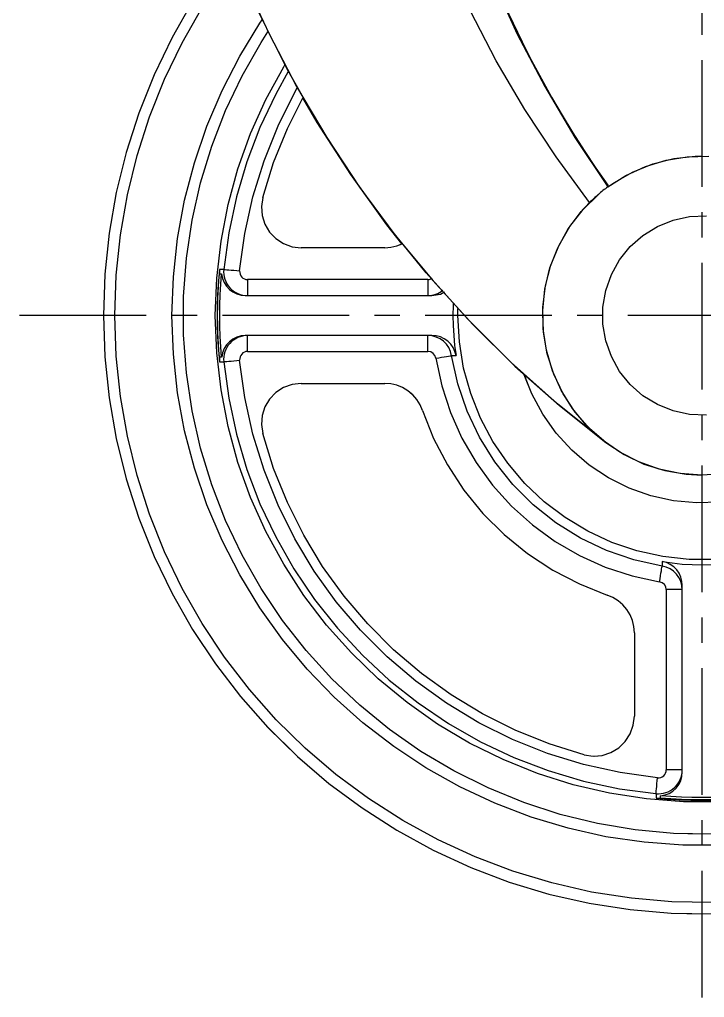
# Model space of a CAD drawing. Extents: x -11 to 576, y -8 to 586.
# Drawn here: x 14.5 to 100.3, y 199.7 to 322.3 of the extents above; entities that cross this region are included whole.
import ezdxf

# ---------------------------------------------------------------- set-up
doc = ezdxf.new("R2010")
doc.units = 0
doc.header["$LTSCALE"] = 0.5
doc.linetypes.add('CENTER', pattern=[50.8, 31.75, -6.35, 6.35, -6.35])
doc.layers.add('MSM_CENTER', color=1, linetype='CENTER')
doc.layers.add('MSM_CONTINUOUS', color=7, linetype='CONTINUOUS')

msp = doc.modelspace()

# ---------------------------------------------------------------- linework, layer by layer
at = {"layer": 'MSM_CENTER'}
for p, q in [((100.01, 199.7), (100.01, 370.63)), ((14.5, 285.22), (185.46, 285.22))]:
    msp.add_line(p, q, dxfattribs=at)
at = {"layer": 'MSM_CONTINUOUS'}
for p, q in [((42.63, 327.22), (45.74, 320.46)), ((73.77, 327.2), (76.84, 320.44)), ((36.16, 324.52), (33.59, 320.02)), ((36.15, 324.52), (33.59, 320.02)), ((34.86, 319.35), (37.37, 323.77)), ((47.97, 316.11), (44.5, 323.05)), ((74.2, 317.1), (70.93, 323.4)), ((42.08, 317.67), (44.61, 321.81)), ((44.61, 321.81), (44.88, 322.23)), ((33.59, 320.02), (31.34, 315.35)), ((33.59, 320.02), (31.35, 315.35)), ((44.74, 319.38), (45.6, 320.73)), ((44.74, 319.38), (45.59, 320.72)), ((45.74, 320.46), (49.19, 313.87)), ((76.84, 320.44), (80.27, 313.85)), ((32.65, 314.78), (34.86, 319.35)), ((42.37, 315.21), (44.74, 319.38)), ((42.37, 315.21), (44.74, 319.38)), ((39.86, 313.36), (42.08, 317.67)), ((45.34, 312.23), (47.58, 316.33)), ((47.58, 316.33), (47.72, 316.57)), ((77.79, 310.98), (74.2, 317.1)), ((31.34, 315.35), (29.42, 310.54)), ((31.35, 315.35), (29.43, 310.54)), ((40.3, 310.87), (42.37, 315.21)), ((40.3, 310.87), (42.37, 315.21)), ((48.15, 315.76), (46.58, 312.92)), ((51.8, 309.37), (47.97, 316.11)), ((30.77, 310.06), (32.65, 314.78)), ((49.19, 313.87), (52.97, 307.47)), ((80.27, 313.85), (84.05, 307.46)), ((37.96, 308.89), (39.86, 313.36)), ((46.58, 312.92), (44.61, 308.75)), ((46.87, 308.93), (48.97, 313.15)), ((48.97, 313.15), (49.28, 313.71)), ((43.43, 307.96), (45.34, 312.23)), ((48.04, 308.59), (49.96, 312.46)), ((51.78, 309.37), (49.96, 312.46)), ((49.96, 312.46), (52.95, 307.47)), ((29.42, 310.54), (27.84, 305.61)), ((29.43, 310.54), (27.85, 305.61)), ((38.57, 306.39), (40.3, 310.87)), ((38.57, 306.39), (40.3, 310.87)), ((81.69, 305.05), (77.79, 310.98)), ((29.22, 305.23), (30.77, 310.06)), ((36.4, 304.3), (37.96, 308.89)), ((45.12, 304.55), (46.87, 308.93)), ((55.98, 302.84), (51.78, 309.37)), ((56, 302.84), (51.8, 309.37)), ((41.85, 303.57), (43.43, 307.96)), ((44.61, 308.75), (42.97, 304.44)), ((46.32, 304.34), (48.04, 308.59)), ((52.95, 307.47), (57.06, 301.27)), ((52.97, 307.47), (57.08, 301.27)), ((84.05, 307.46), (88.17, 301.28)), ((27.84, 305.61), (26.6, 300.59)), ((27.85, 305.61), (26.61, 300.59)), ((28, 300.29), (29.22, 305.23)), ((37.17, 301.79), (38.57, 306.39)), ((37.17, 301.79), (38.57, 306.39)), ((35.17, 299.61), (36.4, 304.3)), ((42.97, 304.44), (41.66, 300.02)), ((43.73, 300.04), (45.12, 304.55)), ((44.96, 299.96), (46.32, 304.34)), ((85.89, 299.33), (81.69, 305.05)), ((91.28, 303.15), (93.8, 304.17)), ((92.89, 303.85), (95.47, 304.64)), ((93.8, 304.17), (96.43, 304.84)), ((95.47, 304.64), (98.13, 305.07)), ((96.43, 304.84), (99.13, 305.14)), ((98.13, 305.07), (100.83, 305.15)), ((99.13, 305.14), (100.01, 305.16)), ((40.61, 299.06), (41.85, 303.57)), ((60.51, 296.55), (55.98, 302.84)), ((60.54, 296.55), (56, 302.84)), ((88.92, 301.8), (91.28, 303.15)), ((90.44, 302.72), (92.89, 303.85)), ((36.11, 297.11), (37.17, 301.79)), ((36.11, 297.11), (37.17, 301.79)), ((88.17, 301.28), (90.44, 302.72)), ((88.17, 301.28), (88.92, 301.8)), ((26.6, 300.59), (25.71, 295.49)), ((26.61, 300.59), (25.72, 295.49)), ((27.13, 295.29), (28, 300.29)), ((57.06, 301.27), (61.49, 295.29)), ((57.08, 301.27), (61.51, 295.29)), ((85.07, 298.45), (86.99, 300.34)), ((86.98, 300.33), (86.84, 300.21)), ((86.99, 300.34), (86.98, 300.34)), ((86.98, 300.34), (86.98, 300.34)), ((86.98, 300.34), (86.98, 300.33)), ((87.14, 300.47), (86.99, 300.34)), ((86.99, 300.34), (86.99, 300.34)), ((86.99, 300.34), (86.99, 300.34)), ((86.99, 300.34), (86.99, 300.34)), ((86.99, 300.34), (86.99, 300.34)), ((86.99, 300.34), (86.99, 300.34)), ((87.28, 300.59), (87.14, 300.47)), ((87.43, 300.7), (87.28, 300.59)), ((87.57, 300.82), (87.43, 300.7)), ((87.72, 300.94), (87.57, 300.82)), ((87.87, 301.05), (87.72, 300.94)), ((88.02, 301.16), (87.87, 301.05)), ((88.17, 301.28), (88.02, 301.16)), ((88.17, 301.49), (88.17, 301.28)), ((88.17, 301.28), (88.17, 301.28)), ((34.29, 294.83), (35.17, 299.61)), ((39.73, 294.47), (40.61, 299.06)), ((41.66, 300.02), (40.69, 295.52)), ((42.71, 295.43), (43.73, 300.04)), ((44.96, 299.96), (44.79, 298.83)), ((84.85, 298.21), (85.89, 299.33)), ((86.02, 299.46), (85.89, 299.33)), ((86.16, 299.59), (86.02, 299.46)), ((86.29, 299.71), (86.16, 299.59)), ((86.43, 299.84), (86.29, 299.71)), ((86.56, 299.97), (86.43, 299.84)), ((86.7, 300.09), (86.56, 299.97)), ((86.84, 300.21), (86.7, 300.09)), ((44.79, 298.83), (44.88, 297.69)), ((83.22, 296.04), (84.85, 298.21)), ((83.42, 296.32), (85.07, 298.45)), ((35.41, 292.35), (36.11, 297.11)), ((35.41, 292.35), (36.11, 297.11)), ((44.88, 297.69), (45.23, 296.6)), ((94.39, 296.32), (96.35, 297.11)), ((96.35, 297.11), (98.42, 297.56)), ((98.42, 297.56), (100.54, 297.65)), ((100.01, 297.66), (100.01, 297.66)), ((25.71, 295.49), (25.17, 290.34)), ((25.72, 295.49), (25.18, 290.34)), ((40.69, 295.52), (40.08, 290.95)), ((42.06, 290.76), (42.71, 295.43)), ((45.23, 296.6), (45.82, 295.62)), ((45.82, 295.62), (46.61, 294.8)), ((62.38, 294.15), (60.51, 296.55)), ((65.41, 290.51), (60.54, 296.55)), ((81.91, 293.66), (83.22, 296.04)), ((82.07, 293.99), (83.42, 296.32)), ((92.58, 295.21), (94.39, 296.32)), ((26.61, 290.24), (27.13, 295.29)), ((33.76, 290.01), (34.29, 294.83)), ((39.19, 289.83), (39.73, 294.47)), ((46.61, 294.8), (47.57, 294.18)), ((47.57, 294.18), (48.65, 293.79)), ((61.49, 295.29), (62.39, 294.15)), ((61.51, 295.29), (66.24, 289.55)), ((61.76, 293.9), (62.4, 294.16)), ((90.99, 293.81), (92.58, 295.21)), ((48.65, 293.79), (49.78, 293.66)), ((60.23, 293.66), (49.78, 293.66)), ((60.23, 293.66), (61, 293.72)), ((60.23, 293.66), (61, 293.72)), ((61, 293.72), (61.76, 293.9)), ((61, 293.72), (61.76, 293.9)), ((61.76, 293.9), (62.38, 294.15)), ((80.92, 291.13), (81.91, 293.66)), ((81.04, 291.49), (82.07, 293.99)), ((89.66, 292.16), (90.99, 293.81)), ((35.05, 287.56), (35.41, 292.35)), ((35.05, 287.56), (35.41, 292.35)), ((88.62, 290.31), (89.66, 292.16)), ((39.52, 290.95), (39.4, 289.5)), ((39.85, 290.95), (39.52, 290.95)), ((39.52, 290.95), (39.52, 290.38)), ((39.86, 290.95), (39.85, 290.95)), ((40.08, 290.95), (39.86, 290.95)), ((40.08, 290.95), (40.13, 290.95)), ((40.13, 290.95), (40.26, 290.93)), ((40.26, 290.93), (40.45, 290.91)), ((40.45, 290.91), (40.69, 290.89)), ((40.69, 290.89), (40.99, 290.86)), ((40.99, 290.86), (41.33, 290.83)), ((41.33, 290.83), (41.69, 290.79)), ((41.69, 290.79), (42.06, 290.76)), ((70.59, 284.74), (65.41, 290.51)), ((80.29, 288.48), (80.92, 291.13)), ((80.36, 288.88), (81.04, 291.49)), ((25.18, 290.34), (25, 285.16)), ((25.17, 290.34), (25, 285.16)), ((26.43, 285.16), (26.61, 290.24)), ((33.58, 285.16), (33.76, 290.01)), ((39.01, 285.16), (39.19, 289.83)), ((39.4, 289.5), (39.31, 288.06)), ((39.42, 289.08), (39.52, 290.38)), ((39.52, 290.38), (39.81, 290.38)), ((39.71, 289.08), (39.81, 290.38)), ((43.06, 289.66), (43.06, 289.27)), ((65.64, 289.66), (43.06, 289.66)), ((43.06, 289.27), (43.06, 288.9)), ((65.64, 289.66), (65.64, 289.27)), ((65.64, 289.27), (65.64, 288.9)), ((66.24, 289.55), (71.25, 284.05)), ((87.92, 288.31), (88.62, 290.31)), ((39.31, 288.06), (39.26, 286.61)), ((39.35, 287.77), (39.42, 289.08)), ((39.64, 287.77), (39.71, 289.08)), ((43.06, 288.9), (43.06, 288.55)), ((43.06, 288.55), (43.06, 288.25)), ((43.06, 288.25), (43.06, 288)), ((65.64, 288.9), (65.64, 288.55)), ((65.64, 288.55), (65.64, 288.25)), ((65.64, 288.25), (65.64, 288)), ((67.24, 287.86), (67.71, 288.14)), ((80.02, 285.78), (80.29, 288.48)), ((80.04, 286.21), (80.36, 288.88)), ((87.56, 286.22), (87.92, 288.31)), ((35.05, 282.76), (35.05, 287.56)), ((35.05, 282.76), (35.05, 287.56)), ((39.31, 286.47), (39.35, 287.77)), ((39.6, 286.47), (39.64, 287.77)), ((42.8, 287.66), (66.15, 287.66)), ((43.06, 288), (43.06, 287.81)), ((43.06, 287.81), (43.06, 287.7)), ((43.06, 287.7), (43.06, 287.66)), ((65.64, 288), (65.64, 287.81)), ((65.64, 287.81), (65.64, 287.7)), ((65.64, 287.7), (65.64, 287.66)), ((66.15, 287.66), (67.24, 287.86)), ((39.26, 286.61), (39.24, 285.16)), ((39.3, 285.16), (39.31, 286.47)), ((39.58, 285.16), (39.6, 286.47)), ((68.79, 286.42), (68.76, 285.16)), ((68.8, 286.67), (68.79, 286.42)), ((69.4, 285.16), (69.41, 286.01)), ((80.12, 283.06), (80.02, 285.78)), ((80.08, 283.51), (80.04, 286.21)), ((87.56, 284.1), (87.56, 286.22)), ((25, 285.16), (25.18, 279.99)), ((25, 285.16), (25.17, 279.99)), ((26.61, 280.09), (26.43, 285.16)), ((33.76, 280.31), (33.58, 285.16)), ((39.19, 280.49), (39.01, 285.16)), ((39.24, 285.16), (39.26, 283.71)), ((39.31, 283.86), (39.3, 285.16)), ((39.6, 283.86), (39.58, 285.16)), ((68.76, 285.16), (68.79, 283.9)), ((69.58, 281.85), (69.4, 285.16)), ((76.09, 279.27), (70.59, 284.74)), ((39.26, 283.71), (39.31, 282.27)), ((39.35, 282.55), (39.31, 283.86)), ((39.64, 282.55), (39.6, 283.86)), ((68.79, 283.9), (68.87, 282.64)), ((71.25, 284.05), (76.55, 278.83)), ((80.48, 280.84), (80.08, 283.51)), ((87.92, 282.01), (87.56, 284.1)), ((35.41, 277.97), (35.05, 282.76)), ((35.41, 277.97), (35.05, 282.76)), ((39.31, 282.27), (39.4, 280.82)), ((39.42, 281.25), (39.35, 282.55)), ((39.71, 281.25), (39.64, 282.55)), ((66.15, 282.66), (42.8, 282.66)), ((43.06, 282.62), (43.06, 282.66)), ((43.06, 282.51), (43.06, 282.62)), ((43.06, 282.33), (43.06, 282.51)), ((43.06, 282.08), (43.06, 282.33)), ((43.06, 281.77), (43.06, 282.08)), ((65.64, 282.62), (65.64, 282.66)), ((65.64, 282.51), (65.64, 282.62)), ((65.64, 282.33), (65.64, 282.51)), ((65.64, 282.08), (65.64, 282.33)), ((65.64, 281.77), (65.64, 282.08)), ((68.87, 282.64), (68.99, 281.39)), ((80.59, 280.38), (80.12, 283.06)), ((88.62, 280.01), (87.92, 282.01)), ((39.4, 280.82), (39.52, 279.38)), ((39.52, 279.95), (39.42, 281.25)), ((39.81, 279.95), (39.71, 281.25)), ((43.06, 281.43), (43.06, 281.77)), ((43.06, 281.05), (43.06, 281.43)), ((43.06, 280.66), (43.06, 281.05)), ((65.64, 281.43), (65.64, 281.77)), ((65.64, 281.05), (65.64, 281.43)), ((65.64, 280.66), (65.64, 281.05)), ((68.99, 281.39), (69.17, 280.14)), ((70.11, 278.58), (69.58, 281.85)), ((81.24, 278.25), (80.48, 280.84)), ((25.17, 279.99), (25.71, 274.84)), ((25.18, 279.99), (25.72, 274.84)), ((27.13, 275.03), (26.61, 280.09)), ((34.29, 275.49), (33.76, 280.31)), ((39.73, 275.85), (39.19, 280.49)), ((39.52, 279.95), (39.52, 279.38)), ((39.81, 279.95), (39.52, 279.95)), ((40.69, 279.43), (40.99, 279.46)), ((40.99, 279.46), (41.33, 279.5)), ((41.33, 279.5), (41.69, 279.53)), ((41.69, 279.53), (42.06, 279.57)), ((42.71, 274.89), (42.06, 279.57)), ((43.06, 280.66), (65.64, 280.66)), ((66.63, 279.82), (67.01, 279.88)), ((66.63, 279.82), (67.37, 276.37)), ((67.01, 279.88), (67.36, 279.94)), ((67.36, 279.94), (67.7, 279.99)), ((67.7, 279.99), (67.99, 280.04)), ((67.99, 280.04), (68.24, 280.08)), ((68.24, 280.08), (68.43, 280.11)), ((68.43, 280.11), (68.55, 280.13)), ((68.55, 280.13), (68.61, 280.14)), ((69.38, 276.6), (68.61, 280.14)), ((68.61, 280.14), (68.82, 280.14)), ((68.82, 280.14), (68.84, 280.14)), ((68.84, 280.14), (69.17, 280.14)), ((81.42, 277.8), (80.59, 280.38)), ((89.66, 278.16), (88.62, 280.01)), ((39.52, 279.38), (39.83, 279.38)), ((39.83, 279.38), (39.85, 279.38)), ((39.85, 279.38), (40.08, 279.37)), ((40.08, 279.37), (40.13, 279.38)), ((40.08, 279.37), (40.69, 274.81)), ((40.13, 279.38), (40.26, 279.39)), ((40.26, 279.39), (40.45, 279.41)), ((40.45, 279.41), (40.69, 279.43)), ((71, 275.39), (70.11, 278.58)), ((81.87, 274.09), (76.09, 279.27)), ((76.55, 278.83), (82.11, 273.89)), ((82.34, 275.79), (81.24, 278.25)), ((36.11, 273.22), (35.41, 277.97)), ((36.11, 273.22), (35.41, 277.97)), ((78.66, 275.34), (77.71, 277.76)), ((78.66, 275.34), (77.71, 277.73)), ((82.59, 275.34), (81.42, 277.8)), ((90.99, 276.51), (89.66, 278.16)), ((40.61, 271.26), (39.73, 275.85)), ((47.57, 276.15), (46.61, 275.53)), ((48.65, 276.53), (47.57, 276.15)), ((49.78, 276.66), (48.65, 276.53)), ((49.78, 276.66), (60.23, 276.66)), ((61, 276.6), (60.23, 276.66)), ((61, 276.6), (60.23, 276.66)), ((61.76, 276.42), (61, 276.6)), ((61.76, 276.42), (61, 276.6)), ((62.48, 276.13), (61.76, 276.42)), ((62.48, 276.13), (61.76, 276.42)), ((63.14, 275.73), (62.48, 276.13)), ((63.14, 275.73), (62.48, 276.13)), ((67.37, 276.37), (68.47, 273.02)), ((70.55, 273.17), (69.38, 276.6)), ((83.77, 273.5), (82.34, 275.79)), ((92.58, 275.11), (90.99, 276.51)), ((25.71, 274.84), (26.6, 269.74)), ((25.72, 274.84), (26.61, 269.74)), ((28, 270.03), (27.13, 275.03)), ((35.17, 270.72), (34.29, 275.49)), ((40.69, 274.81), (41.66, 270.3)), ((43.73, 270.29), (42.71, 274.89)), ((45.82, 274.7), (45.23, 273.72)), ((46.61, 275.53), (45.82, 274.7)), ((63.74, 275.23), (63.14, 275.73)), ((63.73, 275.23), (63.14, 275.73)), ((64.24, 274.64), (63.73, 275.23)), ((64.25, 274.64), (63.74, 275.23)), ((64.66, 273.98), (64.24, 274.64)), ((64.66, 273.98), (64.25, 274.64)), ((72.23, 272.31), (71, 275.39)), ((80.03, 272.79), (78.66, 275.34)), ((84.08, 273.07), (82.59, 275.34)), ((94.39, 274), (92.58, 275.11)), ((45.23, 273.72), (44.88, 272.63)), ((64.96, 273.27), (64.66, 273.98)), ((64.96, 273.27), (64.66, 273.98)), ((87.91, 269.23), (81.87, 274.09)), ((82.11, 273.89), (87.91, 269.23)), ((85.48, 271.42), (83.77, 273.5)), ((96.35, 273.21), (94.39, 274)), ((37.17, 268.53), (36.11, 273.22)), ((37.17, 268.53), (36.11, 273.22)), ((44.88, 272.63), (44.79, 271.5)), ((64.96, 273.27), (66.35, 269.77)), ((64.96, 273.27), (64.96, 273.27)), ((64.96, 273.27), (66.35, 269.77)), ((68.47, 273.02), (69.9, 269.8)), ((72.11, 269.9), (70.55, 273.17)), ((73.78, 269.38), (72.23, 272.31)), ((81.7, 270.43), (80.03, 272.79)), ((85.87, 271.02), (84.08, 273.07)), ((98.42, 272.76), (96.35, 273.21)), ((100.54, 272.67), (98.42, 272.76)), ((100.01, 272.66), (100.01, 272.66)), ((41.85, 266.76), (40.61, 271.26)), ((44.79, 271.5), (44.96, 270.36)), ((87.46, 269.59), (85.48, 271.42)), ((87.91, 269.23), (85.87, 271.02)), ((26.6, 269.74), (27.84, 264.71)), ((26.61, 269.74), (27.85, 264.71)), ((29.22, 265.1), (28, 270.03)), ((36.4, 266.03), (35.17, 270.72)), ((41.66, 270.3), (42.97, 265.88)), ((45.12, 265.78), (43.73, 270.29)), ((46.32, 265.99), (44.96, 270.36)), ((66.35, 269.77), (68.09, 266.43)), ((66.35, 269.77), (68.09, 266.43)), ((69.9, 269.8), (71.67, 266.74)), ((74.02, 266.83), (72.11, 269.9)), ((83.65, 268.29), (81.7, 270.43)), ((38.57, 263.94), (37.17, 268.53)), ((38.57, 263.94), (37.17, 268.53)), ((75.64, 266.64), (73.78, 269.38)), ((89.67, 268.04), (87.46, 269.59)), ((87.91, 269.23), (87.91, 269.23)), ((87.91, 269.23), (90.21, 267.73)), ((85.85, 266.41), (83.65, 268.29)), ((92.07, 266.81), (89.67, 268.04)), ((90.21, 267.73), (92.68, 266.55)), ((37.96, 261.43), (36.4, 266.03)), ((43.43, 262.36), (41.85, 266.76)), ((48.04, 261.74), (46.32, 265.99)), ((68.09, 266.43), (70.16, 263.28)), ((68.09, 266.43), (70.16, 263.28)), ((71.67, 266.74), (73.74, 263.89)), ((76.27, 264), (74.02, 266.83)), ((77.79, 264.11), (75.64, 266.64)), ((88.26, 264.81), (85.85, 266.41)), ((94.61, 265.91), (92.07, 266.81)), ((92.68, 266.55), (95.3, 265.72)), ((30.77, 260.26), (29.22, 265.1)), ((42.97, 265.88), (44.61, 261.58)), ((46.87, 261.4), (45.12, 265.78)), ((90.85, 263.52), (88.26, 264.81)), ((97.25, 265.35), (94.61, 265.91)), ((95.3, 265.72), (98, 265.26)), ((99.94, 265.16), (97.25, 265.35)), ((98, 265.26), (100.01, 265.16)), ((102.63, 265.34), (99.94, 265.16)), ((100.01, 265.16), (100.01, 265.16)), ((27.84, 264.71), (29.42, 259.78)), ((27.85, 264.71), (29.43, 259.78)), ((40.3, 259.46), (38.57, 263.94)), ((40.3, 259.46), (38.57, 263.94)), ((73.74, 263.89), (76.11, 261.27)), ((78.83, 261.44), (76.27, 264)), ((80.19, 261.83), (77.79, 264.11)), ((93.58, 262.56), (90.85, 263.52)), ((45.34, 258.1), (43.43, 262.36)), ((70.16, 263.28), (72.54, 260.36)), ((70.16, 263.28), (72.54, 260.36)), ((96.4, 261.94), (93.58, 262.56)), ((39.86, 256.97), (37.96, 261.43)), ((44.61, 261.58), (46.58, 257.41)), ((48.97, 257.17), (46.87, 261.4)), ((50.09, 257.64), (48.04, 261.74)), ((76.11, 261.27), (78.73, 258.91)), ((81.67, 259.18), (78.83, 261.44)), ((82.83, 259.83), (80.19, 261.83)), ((99.28, 261.67), (96.4, 261.94)), ((102.18, 261.76), (99.28, 261.67)), ((32.65, 255.55), (30.77, 260.26)), ((72.54, 260.36), (75.2, 257.7)), ((72.54, 260.36), (75.2, 257.7)), ((29.42, 259.78), (31.34, 254.97)), ((29.43, 259.78), (31.35, 254.97)), ((42.37, 255.12), (40.3, 259.46)), ((42.37, 255.12), (40.3, 259.46)), ((78.73, 258.91), (81.58, 256.83)), ((84.74, 257.27), (81.67, 259.18)), ((85.67, 258.12), (82.83, 259.83)), ((47.58, 253.99), (45.34, 258.1)), ((46.58, 257.41), (48.86, 253.4)), ((52.46, 253.72), (50.09, 257.64)), ((75.2, 257.7), (78.12, 255.32)), ((75.2, 257.7), (78.12, 255.32)), ((88.68, 256.73), (85.67, 258.12)), ((42.08, 252.65), (39.86, 256.97)), ((51.4, 253.13), (48.97, 257.17)), ((81.58, 256.83), (84.63, 255.07)), ((88.01, 255.71), (84.74, 257.27)), ((91.82, 255.67), (88.68, 256.73)), ((31.34, 254.97), (33.59, 250.31)), ((31.35, 254.97), (33.59, 250.31)), ((34.86, 250.97), (32.65, 255.55)), ((44.74, 250.94), (42.37, 255.12)), ((44.74, 250.94), (42.37, 255.12)), ((78.12, 255.32), (81.27, 253.25)), ((78.12, 255.32), (81.27, 253.25)), ((84.63, 255.07), (87.86, 253.63)), ((91.44, 254.54), (88.01, 255.71)), ((95.06, 254.95), (91.82, 255.67)), ((98.35, 254.6), (95.06, 254.95)), ((50.12, 250.07), (47.58, 253.99)), ((55.14, 250), (52.46, 253.72)), ((94.97, 253.77), (91.44, 254.54)), ((94.95, 253.59), (94.97, 253.71)), ((94.98, 254), (94.97, 253.77)), ((94.97, 253.71), (94.97, 253.77)), ((94.99, 254.33), (94.98, 254.01)), ((94.98, 254.01), (94.98, 254)), ((94.99, 254.33), (96.23, 254.15)), ((96.23, 254.15), (97.49, 254.02)), ((97.49, 254.02), (98.74, 253.95)), ((101.67, 254.6), (98.35, 254.6)), ((98.74, 253.95), (100, 253.92)), ((100, 253.92), (101.26, 253.95)), ((44.61, 248.51), (42.08, 252.65)), ((48.86, 253.4), (51.44, 249.58)), ((54.15, 249.3), (51.4, 253.13)), ((81.27, 253.25), (84.61, 251.52)), ((81.27, 253.25), (84.61, 251.52)), ((87.86, 253.63), (91.21, 252.53)), ((91.21, 252.53), (94.66, 251.79)), ((94.72, 252.17), (94.78, 252.53)), ((94.78, 252.53), (94.83, 252.86)), ((94.83, 252.86), (94.88, 253.15)), ((94.88, 253.15), (94.92, 253.4)), ((94.92, 253.4), (94.95, 253.59)), ((84.61, 251.52), (88.11, 250.13)), ((84.61, 251.52), (88.11, 250.13)), ((94.66, 251.79), (94.72, 252.17)), ((97.5, 245.54), (97.5, 251.31)), ((97.5, 251.04), (97.5, 251.31)), ((33.59, 250.31), (36.16, 245.81)), ((33.59, 250.31), (36.15, 245.81)), ((37.37, 246.56), (34.86, 250.97)), ((47.42, 246.96), (44.74, 250.94)), ((47.42, 246.96), (44.74, 250.94)), ((52.95, 246.35), (50.12, 250.07)), ((88.82, 249.82), (88.11, 250.13)), ((88.11, 250.13), (88.11, 250.13)), ((88.82, 249.82), (88.11, 250.13)), ((97.5, 250.81), (95.5, 250.81)), ((95.5, 250.81), (95.5, 228.22)), ((97.5, 250.81), (97.5, 251.04)), ((97.5, 228.22), (97.5, 250.81)), ((51.44, 249.58), (54.3, 245.97)), ((57.21, 245.71), (54.15, 249.3)), ((58.11, 246.51), (55.14, 250)), ((89.48, 249.41), (88.82, 249.82)), ((89.48, 249.41), (88.82, 249.82)), ((90.06, 248.9), (89.48, 249.41)), ((90.06, 248.9), (89.48, 249.41)), ((90.56, 248.3), (90.06, 248.9)), ((90.56, 248.3), (90.06, 248.9)), ((47.43, 244.57), (44.61, 248.51)), ((90.97, 247.64), (90.56, 248.3)), ((90.97, 247.64), (90.56, 248.3)), ((91.26, 246.92), (90.97, 247.64)), ((91.26, 246.92), (90.97, 247.64)), ((40.18, 242.33), (37.37, 246.56)), ((50.38, 243.18), (47.42, 246.96)), ((50.39, 243.18), (47.42, 246.96)), ((56.06, 242.87), (52.95, 246.35)), ((61.35, 243.27), (58.11, 246.51)), ((91.44, 246.17), (91.26, 246.92)), ((91.44, 246.17), (91.26, 246.92)), ((36.15, 245.81), (39.02, 241.5)), ((36.16, 245.81), (39.02, 241.5)), ((54.3, 245.97), (57.43, 242.59)), ((60.54, 242.37), (57.21, 245.71)), ((91.5, 245.39), (91.44, 246.17)), ((91.5, 245.39), (91.44, 246.17)), ((91.5, 245.39), (91.5, 234.95)), ((91.5, 245.39), (91.5, 245.39)), ((91.5, 245.39), (91.5, 234.95)), ((97.5, 239.67), (97.5, 245.54)), ((50.53, 240.84), (47.43, 244.57)), ((53.62, 239.63), (50.38, 243.18)), ((53.62, 239.63), (50.39, 243.18)), ((59.42, 239.63), (56.06, 242.87)), ((64.84, 240.3), (61.35, 243.27)), ((39.02, 241.5), (42.18, 237.4)), ((39.02, 241.5), (42.17, 237.4)), ((43.28, 238.3), (40.18, 242.33)), ((57.43, 242.59), (60.81, 239.46)), ((64.14, 239.32), (60.54, 242.37)), ((53.9, 237.34), (50.53, 240.84)), ((68.56, 237.62), (64.84, 240.3)), ((57.11, 236.33), (53.62, 239.63)), ((57.11, 236.33), (53.62, 239.63)), ((63.03, 236.65), (59.42, 239.63)), ((60.81, 239.46), (64.42, 236.6)), ((67.97, 236.56), (64.14, 239.32)), ((97.5, 233.82), (97.5, 239.67)), ((46.65, 234.5), (43.28, 238.3)), ((42.17, 237.4), (45.61, 233.52)), ((42.18, 237.4), (45.62, 233.52)), ((57.51, 234.1), (53.9, 237.34)), ((66.85, 233.96), (63.03, 236.65)), ((64.42, 236.6), (68.24, 234.02)), ((72.01, 234.13), (67.97, 236.56)), ((72.48, 235.25), (68.56, 237.62)), ((60.83, 233.29), (57.11, 236.33)), ((60.83, 233.29), (57.11, 236.33)), ((50.27, 230.94), (46.65, 234.5)), ((61.36, 231.14), (57.51, 234.1)), ((76.24, 232.03), (72.01, 234.13)), ((76.58, 233.2), (72.48, 235.25)), ((91.37, 233.81), (91.5, 234.95)), ((91.37, 233.81), (91.5, 234.95)), ((91.5, 234.95), (91.5, 234.95)), ((45.61, 233.52), (49.3, 229.89)), ((45.62, 233.52), (49.31, 229.89)), ((64.77, 230.54), (60.83, 233.29)), ((64.77, 230.54), (60.83, 233.29)), ((70.87, 231.58), (66.85, 233.96)), ((68.24, 234.02), (72.25, 231.74)), ((80.83, 231.48), (76.58, 233.2)), ((90.98, 232.73), (91.37, 233.81)), ((90.98, 232.73), (91.37, 233.81)), ((97.5, 227.96), (97.5, 233.82)), ((72.25, 231.74), (76.41, 229.77)), ((80.62, 230.28), (76.24, 232.03)), ((89.54, 230.98), (90.36, 231.77)), ((89.54, 230.98), (90.36, 231.77)), ((90.36, 231.77), (90.98, 232.73)), ((90.36, 231.77), (90.98, 232.73)), ((54.13, 227.64), (50.27, 230.94)), ((65.4, 228.46), (61.36, 231.14)), ((68.9, 228.09), (64.77, 230.54)), ((68.9, 228.09), (64.77, 230.54)), ((75.05, 229.5), (70.87, 231.58)), ((85.2, 230.12), (80.83, 231.48)), ((88.56, 230.39), (89.54, 230.98)), ((88.56, 230.39), (89.54, 230.98)), ((49.3, 229.89), (53.23, 226.53)), ((49.31, 229.89), (53.24, 226.53)), ((79.39, 227.76), (75.05, 229.5)), ((76.41, 229.77), (80.72, 228.13)), ((85.13, 228.89), (80.62, 230.28)), ((85.2, 230.12), (86.33, 229.95)), ((86.33, 229.95), (87.47, 230.04)), ((86.5, 229.95), (87.47, 230.04)), ((87.47, 230.04), (88.56, 230.39)), ((87.47, 230.04), (88.56, 230.39)), ((69.63, 226.09), (65.4, 228.46)), ((73.2, 225.95), (68.9, 228.09)), ((73.2, 225.95), (68.9, 228.09)), ((80.72, 228.13), (85.14, 226.82)), ((89.73, 227.87), (85.13, 228.89)), ((97.5, 228.22), (95.5, 228.22)), ((97.5, 227.99), (97.5, 228.22)), ((97.5, 227.96), (97.5, 227.99)), ((58.21, 224.61), (54.13, 227.64)), ((83.84, 226.35), (79.39, 227.76)), ((85.14, 226.82), (89.65, 225.86)), ((94.4, 227.23), (89.73, 227.87)), ((94.33, 226.49), (94.37, 226.85)), ((94.37, 226.85), (94.4, 227.23)), ((53.23, 226.53), (57.39, 223.44)), ((53.24, 226.53), (57.4, 223.44)), ((74.03, 224.03), (69.63, 226.09)), ((77.65, 224.13), (73.2, 225.95)), ((77.65, 224.13), (73.2, 225.95)), ((88.39, 225.28), (83.84, 226.35)), ((89.65, 225.86), (94.21, 225.24)), ((94.23, 225.42), (94.25, 225.61)), ((94.25, 225.61), (94.27, 225.85)), ((94.27, 225.85), (94.3, 226.15)), ((94.3, 226.15), (94.33, 226.49)), ((62.49, 221.87), (58.21, 224.61)), ((93.01, 224.57), (88.39, 225.28)), ((97.67, 224.21), (93.01, 224.57)), ((94.21, 225.24), (94.22, 225.29)), ((94.21, 225.24), (94.22, 225.02)), ((94.22, 225.29), (94.23, 225.42)), ((94.22, 225.02), (94.22, 225.01)), ((94.22, 225.01), (94.22, 224.68)), ((94.22, 224.68), (95.66, 224.56)), ((94.22, 224.68), (94.79, 224.68)), ((96.09, 224.87), (94.79, 224.97)), ((94.79, 224.68), (94.79, 224.97)), ((96.09, 224.58), (94.79, 224.68)), ((95.66, 224.56), (97.11, 224.47)), ((97.39, 224.8), (96.09, 224.87)), ((97.39, 224.51), (96.09, 224.58)), ((97.11, 224.47), (98.56, 224.42)), ((98.7, 224.76), (97.39, 224.8)), ((98.7, 224.47), (97.39, 224.51)), ((98.56, 224.42), (100, 224.4)), ((100, 224.74), (98.7, 224.76)), ((100, 224.45), (98.7, 224.47)), ((101.31, 224.76), (100, 224.74)), ((101.31, 224.47), (100, 224.45)), ((100, 224.4), (101.45, 224.42)), ((57.39, 223.44), (61.75, 220.65)), ((57.4, 223.44), (61.76, 220.65)), ((78.56, 222.29), (74.03, 224.03)), ((82.22, 222.64), (77.65, 224.13)), ((82.22, 222.64), (77.65, 224.13)), ((102.34, 224.21), (97.67, 224.21)), ((66.94, 219.43), (62.49, 221.87)), ((83.2, 220.9), (78.56, 222.29)), ((86.88, 221.5), (82.22, 222.64)), ((86.88, 221.5), (82.22, 222.64)), ((61.75, 220.65), (66.29, 218.16)), ((61.76, 220.65), (66.3, 218.16)), ((87.94, 219.84), (83.2, 220.9)), ((91.62, 220.71), (86.88, 221.5)), ((91.62, 220.71), (86.88, 221.5)), ((96.4, 220.26), (91.62, 220.71)), ((96.4, 220.26), (91.62, 220.71)), ((71.56, 217.31), (66.94, 219.43)), ((92.74, 219.14), (87.94, 219.84)), ((100.01, 220.16), (96.4, 220.26)), ((101.21, 220.17), (96.4, 220.26)), ((99.99, 220.16), (100.01, 220.16)), ((97.58, 218.78), (92.74, 219.14)), ((102.43, 218.78), (97.58, 218.78)), ((66.29, 218.16), (71, 216)), ((66.3, 218.16), (71, 216)), ((76.3, 215.51), (71.56, 217.31)), ((71, 216), (75.84, 214.16)), ((71, 216), (75.84, 214.16)), ((81.17, 214.04), (76.3, 215.51)), ((75.84, 214.16), (80.8, 212.66)), ((75.84, 214.16), (80.79, 212.66)), ((86.12, 212.91), (81.17, 214.04)), ((80.79, 212.66), (85.84, 211.51)), ((80.8, 212.66), (85.85, 211.51)), ((91.14, 212.12), (86.12, 212.91)), ((96.2, 211.69), (91.14, 212.12)), ((85.84, 211.51), (90.96, 210.71)), ((85.85, 211.51), (90.96, 210.71)), ((101.27, 211.6), (96.2, 211.69)), ((90.96, 210.71), (96.12, 210.26)), ((90.96, 210.71), (96.11, 210.26)), ((96.11, 210.26), (100, 210.16)), ((96.12, 210.26), (101.3, 210.17)), ((100, 210.16), (100, 210.16))]:
    msp.add_line(p, q, dxfattribs=at)
for centre, radius, start, end in [((201.09, 381.07), 138.15, 180.5276, 215.1745), ((43.06, 290.66), 3, 174.4767, 269.9884), ((43.06, 290.66), 1, 174.5141, 270.0554), ((42.8, 290.67), 3.01, 185.5279, 270.0002), ((65.65, 290.58), 0.913, 269.8201, 306.0026), ((65.69, 290.42), 2.76, 269.0094, 311.3209), ((42.8, 279.66), 3, 89.9685, 174.5034), ((43.06, 279.66), 3, 90.0175, 185.5174), ((65.64, 279.66), 3, 9.0664, 89.9897), ((66.17, 279.61), 3.05, 10.0585, 90.3401), ((43.06, 279.66), 1, 89.9652, 185.4653), ((65.64, 279.66), 1, 9.1146, 90.0477), ((94.5, 250.8), 3, 0.012, 80.932), ((94.47, 251.34), 3.04, 359.4386, 80.1614), ((94.5, 250.81), 1, 359.9833, 80.8537), ((94.5, 228.22), 3, 264.4766, 359.9874), ((94.5, 228.22), 1, 264.5153, 0.0548), ((94.5, 227.96), 3.01, 275.5283, 0)]:
    msp.add_arc(centre, radius, start, end, dxfattribs=at)

doc.saveas('drawing.dxf')
